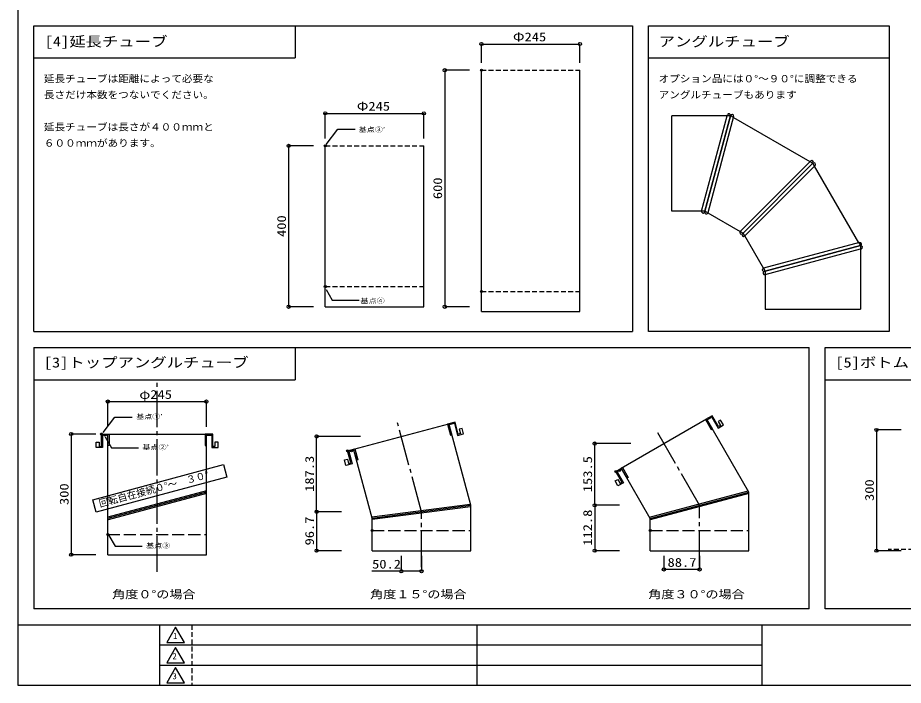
# Model space of a CAD drawing. Units: millimetres at full size, sheet at 1:10, with parts at other scales. Extents: x -2038 to 1962, y -1415 to 1385.
# Drawn here: x -2038 to 165, y -1415 to 244 of the extents above; entities that cross this region are included whole.
import ezdxf
from ezdxf.enums import TextEntityAlignment as Align

# ---------------------------------------------------------------- set-up
doc = ezdxf.new("R2010")
doc.units = ezdxf.units.MM
doc.header["$LTSCALE"] = 10
doc.header["$PDMODE"] = 32
doc.header["$PDSIZE"] = 5
for name, pattern in [('CHAIN2', [12, 9, -1, 1, -1]), ('DASHED1', [1.8, 1.2, -0.6]), ('DASHED3', [4, 3, -1])]:
    doc.linetypes.add(name, pattern=pattern)
for name, color, linetype in [('8-0', 7, 'Continuous'), ('F-7', 7, 'Continuous'), ('F-8', 7, 'Continuous')]:
    doc.layers.add(name, color=color, linetype=linetype)
doc.styles.add('ＭＳ ゴシック', font='')
doc.styles.get('ＭＳ ゴシック').set_extended_font_data('MS Gothic')

msp = doc.modelspace()

# ---------------------------------------------------------------- linework, layer by layer
at = {"layer": '8-0'}
for p, q in [((-2037.5, -1265), (1962.5, -1265)), ((-1684.84, -1265), (-1684.84, -1415)), ((-896.19, -1265), (-896.19, -1415.21)), ((-187.54, -1265), (-187.54, -1415)), ((-1684.84, -1315), (-187.54, -1315)), ((-1684.84, -1365), (-187.54, -1365))]:
    msp.add_line(p, q, dxfattribs=at)
at = {"layer": '8-0', "linetype": 'DASHED1'}
msp.add_line((-1604.84, -1265), (-1604.84, -1415), dxfattribs=at)
at = {"layer": '8-0'}
for points in [[(-2037.5, -1415), (1962.5, -1415), (1962.5, 1385), (-2037.5, 1385)], [(-1644.84, -1271), (-1666.87, -1309.14), (-1622.82, -1309.14)], [(-1644.84, -1321), (-1666.87, -1359.14), (-1622.82, -1359.14)], [(-1644.84, -1371), (-1666.87, -1409.14), (-1622.82, -1409.14)]]:
    msp.add_lwpolyline(points, close=True, dxfattribs=at)
at = {"layer": 'F-7'}
for p, q in [((-884.45, -486.1), (-884.45, 113.9)), ((-639.45, -486.1), (-639.45, 113.9)), ((-410.88, -236.17), (-410.88, 0.83)), ((-273.41, 0.83), (-410.88, 0.83)), ((-336.92, -236.17), (-273.41, 0.83)), ((-265.13, 0.83), (-328.64, -236.17)), ((-328.64, -236.17), (-265.13, 0.83)), ((-257.96, -3.32), (-265.13, 0.83)), ((-257.4, -1.25), (-321.46, -240.32)), ((-257.96, -3.32), (-67.49, -113.29)), ((-1272.67, -474.1), (-1272.67, -74.1)), ((-1027.67, -474.1), (-1027.67, -74.1)), ((-65.97, -111.77), (-240.98, -286.78)), ((-60.31, -117.43), (-233.81, -290.92)), ((-60.31, -117.43), (-233.81, -290.92)), ((-54.66, -123.08), (-229.67, -298.1)), ((-67.49, -113.29), (-60.31, -117.43)), ((-56.17, -124.6), (-60.31, -117.43)), ((53.8, -315.07), (-56.17, -124.6)), ((-336.92, -236.17), (-410.88, -236.17)), ((-328.64, -236.17), (-336.92, -236.17)), ((-328.64, -236.17), (-329.19, -238.25)), ((-321.46, -240.32), (-240.98, -286.78)), ((-183.2, -378.58), (-229.67, -298.1)), ((55.87, -314.52), (-183.2, -378.58)), ((-179.06, -385.75), (57.94, -322.25)), ((57.94, -322.25), (-179.06, -385.75)), ((53.8, -315.07), (57.94, -322.25)), ((-179.06, -394.03), (57.94, -330.53)), ((57.94, -330.53), (57.94, -480)), ((-179.06, -385.75), (-181.13, -386.3)), ((-179.06, -385.75), (-179.06, -394.03)), ((-179.06, -394.03), (-179.06, -480)), ((-1272.67, -474.1), (-1027.67, -474.1)), ((-179.06, -480), (57.94, -480)), ((-884.45, -486.1), (-639.45, -486.1)), ((-1202.02, -828.22), (-965.37, -764.81)), ((-911, -967.73), (-964.71, -767.26)), ((-536.73, -875.57), (-324.58, -753.02)), ((-219.5, -934.93), (-323.31, -755.22)), ((-1813.4, -790.53), (-1568.4, -790.53)), ((-1568.78, -790.53), (-1568.4, -790.53)), ((-1813.4, -1090.53), (-1813.4, -793.07)), ((-1201.66, -828.12), (-1202.02, -828.22)), ((-1156, -999.98), (-1201.37, -830.68)), ((-536.4, -875.38), (-536.73, -875.57)), ((-464.5, -1000.61), (-535.46, -877.77)), ((-1568.4, -931.44), (-1813.51, -997.15)), ((-1568.4, -934.93), (-1813.11, -1000.53)), ((-1568.4, -938.44), (-1812.71, -1003.93)), ((-466.25, -997.58), (-221.25, -931.91)), ((-464.5, -1000.61), (-219.5, -934.93)), ((-219.5, -938.44), (-464.5, -1004.12)), ((-1156.88, -996.7), (-912.34, -964.51)), ((-1156, -999.98), (-911, -967.73)), ((-911.46, -971.21), (-1156, -1003.4)), ((-1156, -1080.53), (-1156, -999.98)), ((-464.5, -1080.53), (-464.5, -1000.61))]:
    msp.add_line(p, q, dxfattribs=at)
at = {"layer": 'F-7', "linetype": 'DASHED1'}
for p, q in [((-884.45, 113.9), (-639.45, 113.9)), ((-1272.67, -74.1), (-1027.67, -74.1)), ((-1272.67, -424.1), (-1027.67, -424.1)), ((-884.45, -436.1), (-639.45, -436.1)), ((207.2, -1077.74), (127.2, -1077.74))]:
    msp.add_line(p, q, dxfattribs=at)
at = {"layer": 'F-7', "linetype": 'CHAIN2'}
for p, q in [((-1690.9, -1133.53), (-1690.9, -662.53)), ((-1033.5, -983.86), (-1092.75, -762.73)), ((-342, -967.77), (-446, -787.73)), ((-342, -1119.73), (-342, -967.77)), ((-1033.5, -1121.73), (-1033.5, -983.86))]:
    msp.add_line(p, q, dxfattribs=at)
at = {"layer": 'F-7', "linetype": 'DASHED3'}
for p, q in [((-1156, -1030.53), (-911, -1030.53)), ((-464.5, -1030.53), (-219.5, -1030.53)), ((-1813.4, -1040.53), (-1568.4, -1040.53))]:
    msp.add_line(p, q, dxfattribs=at)
at = {"layer": 'F-7'}
for points in [[(-265.13, 0.83), (-273.41, 0.83), (-272.86, 2.9)], [(-321.46, -240.32), (-328.64, -236.17), (-329.19, -238.25)], [(-240.98, -286.78), (-233.81, -290.92), (-235.33, -292.44)], [(-229.67, -298.1), (-233.81, -290.92), (-235.33, -292.44)], [(57.94, -322.25), (57.94, -330.53), (60.01, -329.97)], [(-183.2, -378.58), (-179.06, -385.75), (-181.13, -386.3)], [(-1813.4, -1090.53), (-1568.4, -1090.53), (-1568.4, -793.07)], [(-464.5, -1080.53), (-219.5, -1080.53), (-219.5, -934.93)], [(-1156, -1080.53), (-911, -1080.53), (-911, -967.73)]]:
    msp.add_lwpolyline(points, dxfattribs=at)
for points in [[(-311.69, -748.51), (-296.04, -775.61), (-282.57, -767.83), (-289.57, -755.71), (-296.08, -759.47), (-290.35, -769.39), (-295.14, -772.16), (-310.8, -745.06), (-327.39, -754.65), (-313.08, -779.43), (-310.26, -777.81), (-323.31, -755.22)], [(-951.76, -763.79), (-943.65, -794.02), (-928.63, -790), (-932.25, -776.48), (-939.51, -778.42), (-936.55, -789.49), (-941.9, -790.92), (-950, -760.69), (-968.51, -765.65), (-961.1, -793.3), (-957.96, -792.46), (-964.71, -767.26)], [(-1826.81, -793.07), (-1826.81, -824.37), (-1842.37, -824.37), (-1842.37, -810.37), (-1834.85, -810.37), (-1834.85, -821.83), (-1829.31, -821.83), (-1829.31, -790.53), (-1810.15, -790.53), (-1810.15, -819.15), (-1813.4, -819.15), (-1813.4, -793.07)], [(-1554.98, -793.07), (-1554.98, -824.37), (-1539.43, -824.37), (-1539.43, -810.37), (-1546.95, -810.37), (-1546.95, -821.83), (-1552.48, -821.83), (-1552.48, -790.53), (-1571.65, -790.53), (-1571.65, -819.15), (-1568.4, -819.15), (-1568.4, -793.07)], [(-1214.33, -834.15), (-1206.22, -864.38), (-1221.25, -868.41), (-1224.87, -854.88), (-1217.61, -852.94), (-1214.65, -864.01), (-1209.3, -862.57), (-1217.4, -832.34), (-1198.88, -827.38), (-1191.47, -855.03), (-1194.62, -855.87), (-1201.37, -830.68)], [(-1850.65, -953.94), (-1525.57, -866.49), (-1517.26, -897.4), (-1842.33, -984.84)], [(-547.07, -884.48), (-531.42, -911.58), (-544.89, -919.36), (-551.89, -907.24), (-545.38, -903.48), (-539.65, -913.4), (-534.85, -910.63), (-550.51, -883.53), (-533.91, -873.94), (-519.59, -898.73), (-522.41, -900.35), (-535.46, -877.77)]]:
    msp.add_lwpolyline(points, close=True, dxfattribs=at)
for centre, start, end in [((-269, 1.86), 345, 165), ((-261.27, -0.21), 345, 165), ((-63.14, -114.6), 315, 135), ((-57.49, -120.26), 315, 135), ((-333.05, -237.21), 165, 345), ((-325.33, -239.28), 165, 345), ((-238.15, -289.61), 135, 315), ((-232.5, -295.27), 135, 315), ((56.9, -318.38), 285, 105), ((58.97, -326.11), 285, 105), ((-182.17, -382.44), 105, 285), ((-180.1, -390.17), 105, 285)]:
    msp.add_arc(centre, 4, start, end, dxfattribs=at)
for p in [(-884.45, 113.9), (-1272.67, -74.1), (-1272.67, -424.1), (-884.45, -436.1), (-1829.31, -790.53), (-1820.11, -793.07), (-1217.4, -832.34), (-1207.85, -832.41), (-541.27, -881.12), (-550.51, -883.53), (-1156, -1030.53), (-464.5, -1030.53), (-1813.4, -1040.53)]:
    msp.add_point(p, dxfattribs=at)
at = {"layer": 'F-8'}
for p, q in [((-1997.5, -535.53), (-1997.5, 224.47)), ((-1347.5, 224.47), (-1347.5, 144.47)), ((-468.95, 224.47), (129.65, 224.47)), ((-468.95, -535.53), (-468.95, 224.47)), ((129.65, 224.47), (129.65, -535.53)), ((-884.45, 131.94), (-884.45, 179.22)), ((-884.45, 179.04), (-639.45, 179.04)), ((-639.45, 131.94), (-639.45, 179.22)), ((-1997.5, 144.47), (-1347.5, 144.47)), ((-468.95, 144.47), (129.65, 144.47)), ((-914.03, 113.9), (-975.71, 113.9)), ((-975.53, 113.9), (-975.53, -474.1)), ((-1272.67, -56.06), (-1272.67, 6.83)), ((-1272.67, 6.65), (-1027.67, 6.65)), ((-1027.67, -56.06), (-1027.67, 6.83)), ((-1270.5, -70.49), (-1241.74, -32.49)), ((-1241.74, -32.49), (-1198.75, -32.49)), ((-1302.25, -74.1), (-1363.94, -74.1)), ((-1363.76, -74.1), (-1363.76, -474.1)), ((-1302.25, -474.1), (-1363.94, -474.1)), ((-914.03, -474.1), (-975.71, -474.1)), ((-1997.5, -535.53), (-508.95, -535.53)), ((129.65, -535.53), (-468.95, -535.53)), ((-1997.5, -575.53), (-69.5, -575.53)), ((-1997.5, -575.53), (-1997.5, -1225)), ((-1347.5, -575.53), (-1347.5, -655.53)), ((-69.5, -1225), (-69.5, -575.53)), ((-29.5, -575.53), (1922.5, -575.53)), ((-29.5, -1225), (-29.5, -575.53)), ((-1997.5, -655.53), (-1347.5, -655.53)), ((-1813.4, -772.49), (-1813.4, -709.6)), ((-1813.4, -709.78), (-1568.4, -709.78)), ((-1568.4, -772.49), (-1568.4, -709.6)), ((-1824.76, -786.53), (-1795.99, -748.53)), ((-1795.99, -748.53), (-1753.01, -748.53)), ((-1842.98, -790.53), (-1904.66, -790.53)), ((-1904.48, -790.53), (-1904.48, -1090.53)), ((159.41, -780.53), (97.73, -780.53)), ((97.91, -780.53), (97.91, -1080.53)), ((-1820.07, -797.82), (-1804.48, -824.82)), ((-1185.48, -796.53), (-1294.45, -796.53)), ((-1294.27, -983.83), (-1294.27, -796.53)), ((-513.16, -814.23), (-602.95, -814.23)), ((-602.77, -967.73), (-602.77, -814.23)), ((-1804.48, -824.82), (-1737.5, -824.82)), ((-541.33, -967.73), (-602.95, -967.73)), ((-541.33, -967.73), (-602.95, -967.73)), ((-602.77, -967.73), (-602.77, -1080.53)), ((-1232.76, -983.83), (-1294.45, -983.83)), ((-1232.83, -983.83), (-1294.45, -983.83)), ((-1294.27, -983.83), (-1294.27, -1080.53)), ((-1810.82, -1042.53), (-1795.23, -1069.53)), ((-1795.23, -1069.53), (-1728.25, -1069.53)), ((-1842.98, -1090.53), (-1904.66, -1090.53)), ((-1232.76, -1080.53), (-1294.45, -1080.53)), ((-1083.7, -1092.96), (-1083.7, -1131.77)), ((-1033.5, -1092.96), (-1033.5, -1131.77)), ((-541.26, -1080.53), (-602.95, -1080.53)), ((-430.65, -1092.96), (-430.65, -1127.45)), ((-342, -1092.96), (-342, -1127.45)), ((159.41, -1080.53), (97.73, -1080.53)), ((-1033.5, -1131.59), (-1156.84, -1131.59)), ((-342, -1127.27), (-430.65, -1127.27)), ((-69.5, -1225), (-1997.5, -1225)), ((1922.5, -1225), (-29.5, -1225))]:
    msp.add_line(p, q, dxfattribs=at)
for points in [[(-1997.5, 224.47), (-508.95, 224.47), (-508.95, -535.53)], [(-1270.81, -431.1), (-1255.23, -458.1), (-1188.24, -458.1)], [(-29.5, -655.53), (620.5, -655.53), (620.5, -575.53)]]:
    msp.add_lwpolyline(points, dxfattribs=at)
for centre in [(-884.45, 179.04), (-639.45, 179.04), (-975.53, 113.9), (-1272.67, 6.65), (-1027.67, 6.65), (-1363.76, -74.1), (-1363.76, -474.1), (-975.53, -474.1), (-1813.4, -709.78), (-1568.4, -709.78), (-1904.48, -790.53), (-1294.27, -796.53), (97.91, -780.53), (-602.77, -814.23), (-602.77, -967.73), (-602.77, -967.73), (-1294.27, -983.83), (-1294.27, -983.83), (-1294.27, -1080.53), (-602.77, -1080.53), (97.91, -1080.53), (-1904.48, -1090.53), (-1083.7, -1131.59), (-1033.5, -1131.59), (-430.65, -1127.27), (-342, -1127.27)]:
    msp.add_circle(centre, 4, dxfattribs=at)

# ---------------------------------------------------------------- texts
at = {"layer": '8-0', "style": 'ＭＳ ゴシック'}
for s, p in [('1', (-1651.23, -1304.93)), ('2', (-1652.48, -1354.93)), ('3', (-1652.48, -1404.93))]:
    msp.add_text(s, height=15.4, dxfattribs=at).set_placement(p, align=Align.BOTTOM_LEFT)
at = {"layer": 'F-7', "style": 'ＭＳ ゴシック'}
msp.add_text('回転自在接続０°～\u3000３０°', height=17.6, rotation=15.056, dxfattribs=at).set_placement((-1831.48, -977.78), align=Align.BOTTOM_LEFT)
at = {"layer": 'F-8', "style": 'ＭＳ ゴシック'}
for s, height, width, p in [('[4]延長チューブ', 24.89, 1.2, (-1970.35, 165.49)), ('Φ245', 21.99, 1.2, (-806.06, 179.13)), ('アングルチューブ', 24.89, 1.2, (-443.95, 165.49)), ('延長チューブは距離によって必要な', 17.6, 1.1, (-1972.5, 78.65)), ('オプション品には０°～９０°に調整できる', 17.6, 1.1, (-443.95, 78.65)), ('長さだけ本数をつないでください。', 17.6, 1.1, (-1972.5, 38.65)), ('アングルチューブもあります', 17.6, 1.1, (-443.95, 38.65)), ('Φ245', 21.99, 1.2, (-1194.29, 6.74)), ('延長チューブは長さが４００ｍｍと', 17.6, 1.1, (-1972.5, -41.35)), ('基点③’', 11.94, 1.2, (-1189.75, -43.27)), ('６００ｍｍがあります。', 17.6, 1.1, (-1972.5, -81.35)), ('基点④', 11.94, 1.2, (-1185.24, -468.87)), ('[3]トップアングルチューブ', 24.89, 1.2, (-1972.5, -632.51)), ('[5]ボトムアングルチューブ', 24.89, 1.2, (-4.5, -632.51)), ('φ245', 21.99, 1.2, (-1735.02, -709.77)), ('基点①’', 11.94, 1.2, (-1743.01, -756.67)), ('基点②’', 11.94, 1.2, (-1727.5, -832.96)), ('基点③', 11.94, 1.2, (-1718.25, -1077.67)), ('88.7', 21.99, 1.2, (-421.62, -1127.26)), ('50.2', 21.99, 1.2, (-1156.28, -1131.59)), ('角度０°の場合', 19.9, 1.2, (-1802.68, -1205)), ('角度１５°の場合', 19.9, 1.2, (-1161.25, -1205)), ('角度３０°の場合', 19.9, 1.2, (-469.75, -1205))]:
    msp.add_text(s, height=height, dxfattribs=dict(at, width=width)).set_placement(p, align=Align.BOTTOM_LEFT)
at = {"layer": 'F-8', "style": 'ＭＳ ゴシック', "width": 1.2}
for s, p in [('600', (-975.62, -206.57)), ('400', (-1363.85, -300.57)), ('187.3', (-1294.28, -934.3)), ('153.5', (-602.78, -935.1)), ('300', (-1904.49, -967)), ('300', (97.9, -957)), ('112.8', (-602.78, -1068.25)), ('96.7', (-1294.28, -1067.47))]:
    msp.add_text(s, height=21.99, rotation=90, dxfattribs=at).set_placement(p, align=Align.BOTTOM_LEFT)

doc.saveas('drawing.dxf')
